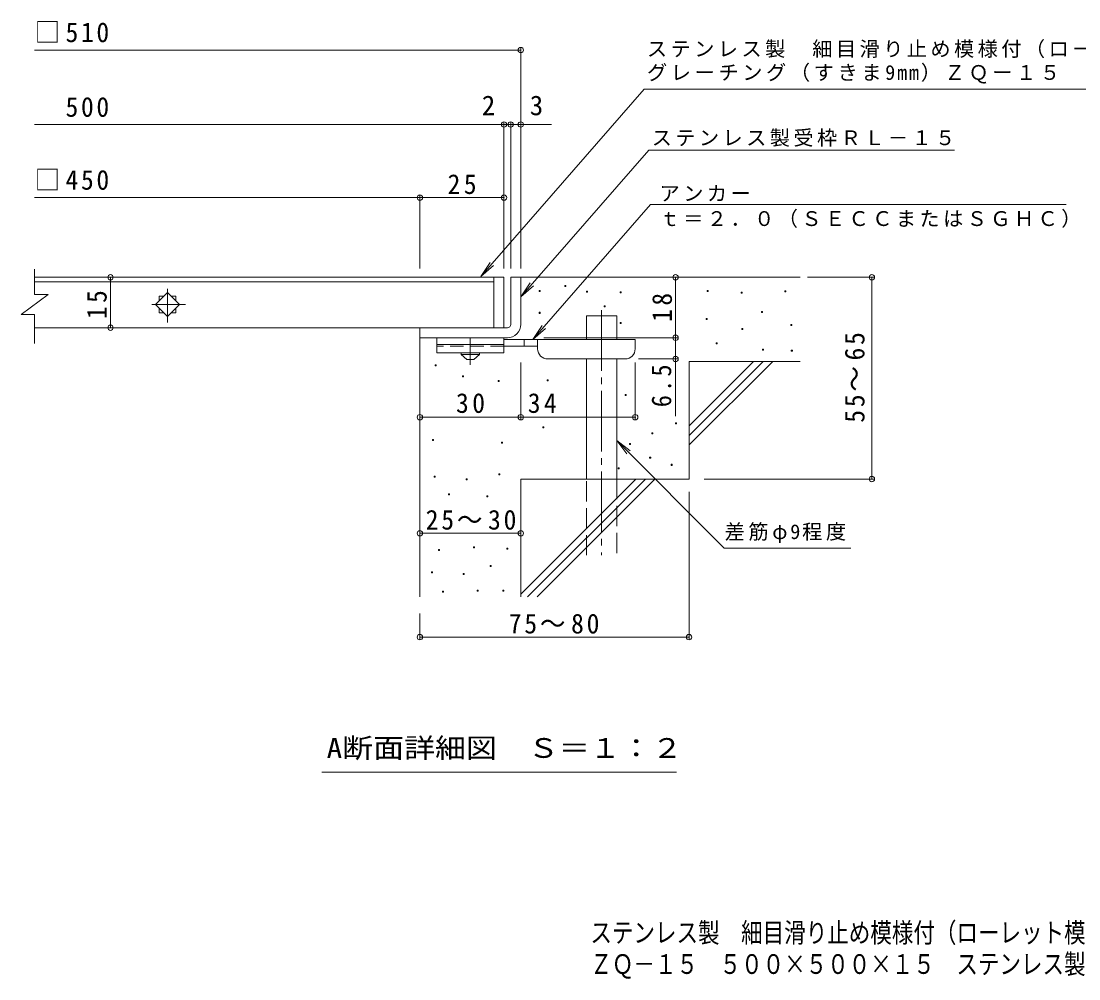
# Model space of a CAD drawing. Units: millimetres at full size; details may follow other scales. Extents: x -336 to 346, y -275 to 251.
# Drawn here: x -335.8 to -21.5, y -275.2 to 9.6 of the extents above; entities that cross this region are included whole.
import ezdxf
from ezdxf.enums import TextEntityAlignment as Align

# ---------------------------------------------------------------- set-up
doc = ezdxf.new("R2010")
doc.units = ezdxf.units.MM
doc.header["$LTSCALE"] = 2
doc.header["$PDMODE"] = 32
doc.header["$PDSIZE"] = 1.6
for name, pattern in [('CHAIN1', [8, 5, -1, 1, -1]), ('CHAIN2', [12, 9, -1, 1, -1]), ('DASHED2', [3, 2, -1]), ('DASHED3', [4, 3, -1])]:
    doc.linetypes.add(name, pattern=pattern)
for name, color, linetype, lineweight in [('D-0', 7, 'Continuous', 9), ('D-1', 2, 'Continuous', 9), ('D-2', 3, 'Continuous', 9), ('D-4', 7, 'Continuous', 9), ('D-5', 7, 'Continuous', 9), ('D-6', 6, 'Continuous', 9), ('D-9', 4, 'Continuous', 9)]:
    doc.layers.add(name, color=color, linetype=linetype, lineweight=lineweight)
doc.layers.add('F-4_F-4ﾚｲﾔ', color=2, linetype='Continuous')
doc.layers.add('F-5_F-5ﾚｲﾔ', color=2, linetype='Continuous')
doc.styles.add('ＭＳ ゴシック', font='')
doc.styles.get('ＭＳ ゴシック').set_extended_font_data('MS Gothic')

msp = doc.modelspace()

# ---------------------------------------------------------------- linework, layer by layer
at = {"layer": 'D-0'}
for points in [[(-174.205, -69.295), (-174.205, -68.995), (-173.905, -68.995), (-173.905, -69.295)], [(-181.882, -70.743), (-181.882, -70.443), (-181.582, -70.443), (-181.582, -70.743)], [(-167.778, -71.013), (-167.778, -70.713), (-167.478, -70.713), (-167.478, -71.013)], [(-157.79, -71.149), (-157.79, -70.849), (-157.49, -70.849), (-157.49, -71.149)], [(-131.938, -70.743), (-131.938, -70.443), (-131.638, -70.443), (-131.638, -70.743)], [(-121.787, -71.284), (-121.787, -70.984), (-121.487, -70.984), (-121.487, -71.284)], [(-108.794, -70.878), (-108.794, -70.578), (-108.494, -70.578), (-108.494, -70.878)], [(-162.528, -75.345), (-162.528, -75.045), (-162.227, -75.045), (-162.227, -75.345)], [(-181.851, -77.276), (-181.851, -76.976), (-181.55, -76.976), (-181.55, -77.276)], [(-115.749, -77.028), (-115.749, -76.728), (-115.448, -76.728), (-115.448, -77.028)], [(-157.802, -80.332), (-157.802, -80.032), (-157.502, -80.032), (-157.502, -80.332)], [(-132.209, -79.134), (-132.209, -78.834), (-131.909, -78.834), (-131.909, -79.134)], [(-107.039, -80.863), (-107.039, -80.563), (-106.738, -80.563), (-106.738, -80.863)], [(-121.652, -82.112), (-121.652, -81.812), (-121.352, -81.812), (-121.352, -82.112)], [(-129.218, -86.395), (-129.218, -86.095), (-128.919, -86.095), (-128.919, -86.395)], [(-115.491, -88.264), (-115.491, -87.964), (-115.191, -87.964), (-115.191, -88.264)], [(-106.908, -88.561), (-106.908, -88.26), (-106.608, -88.26), (-106.608, -88.561)], [(-212.75, -92.863), (-212.75, -92.563), (-212.451, -92.563), (-212.451, -92.863)], [(-204.68, -96.137), (-204.68, -95.837), (-204.38, -95.837), (-204.38, -96.137)], [(-194.022, -97.583), (-194.022, -97.283), (-193.721, -97.283), (-193.721, -97.583)], [(-179.502, -97.349), (-179.502, -97.049), (-179.202, -97.049), (-179.202, -97.349)], [(-156.267, -101.732), (-156.267, -101.432), (-155.967, -101.432), (-155.967, -101.732)], [(-141.285, -110.163), (-141.285, -109.863), (-140.986, -109.863), (-140.986, -110.163)], [(-180.751, -111.305), (-180.751, -111.005), (-180.451, -111.005), (-180.451, -111.305)], [(-148.334, -113.156), (-148.334, -112.856), (-148.034, -112.856), (-148.034, -113.156)], [(-213.538, -115.096), (-213.538, -114.796), (-213.238, -114.796), (-213.238, -115.096)], [(-193.082, -115.925), (-193.082, -115.625), (-192.782, -115.625), (-192.782, -115.925)], [(-154.968, -116.295), (-154.968, -115.995), (-154.668, -115.995), (-154.668, -116.295)], [(-149.01, -120.33), (-149.01, -120.03), (-148.711, -120.03), (-148.711, -120.33)], [(-142.639, -122.48), (-142.639, -122.18), (-142.339, -122.18), (-142.339, -122.48)], [(-213.055, -125.981), (-213.055, -125.681), (-212.755, -125.681), (-212.755, -125.981)], [(-193.793, -125.272), (-193.793, -124.972), (-193.493, -124.972), (-193.493, -125.272)], [(-158.368, -123.536), (-158.368, -123.236), (-158.068, -123.236), (-158.068, -123.536)], [(-203.55, -126.758), (-203.55, -126.458), (-203.25, -126.458), (-203.25, -126.758)], [(-208.768, -131.297), (-208.768, -130.997), (-208.468, -130.997), (-208.468, -131.297)], [(-197.365, -131.811), (-197.365, -131.511), (-197.064, -131.511), (-197.064, -131.811)], [(-211.76, -147.776), (-211.76, -147.476), (-211.46, -147.476), (-211.46, -147.776)], [(-201.406, -147.015), (-201.406, -146.715), (-201.106, -146.715), (-201.106, -147.015)], [(-191.433, -147.396), (-191.433, -147.096), (-191.133, -147.096), (-191.133, -147.396)], [(-196.381, -152.573), (-196.381, -152.273), (-196.081, -152.273), (-196.081, -152.573)], [(-213.892, -154.476), (-213.892, -154.176), (-213.592, -154.176), (-213.592, -154.476)], [(-204.452, -154.933), (-204.452, -154.633), (-204.152, -154.633), (-204.152, -154.933)], [(-210.619, -160.186), (-210.619, -159.886), (-210.318, -159.886), (-210.318, -160.186)], [(-200.264, -159.882), (-200.264, -159.582), (-199.964, -159.582), (-199.964, -159.882)], [(-192.651, -159.882), (-192.651, -159.582), (-192.351, -159.582), (-192.351, -159.882)]]:
    msp.add_lwpolyline(points, close=True, dxfattribs=at)
at = {"layer": 'D-1'}
for p, q in [((-190.308, -80.553), (-190.307, -66.553)), ((-190.307, -66.553), (-187.308, -66.553)), ((-187.308, -66.553), (-187.308, -80.553)), ((-217.309, -81.553), (-191.308, -81.553)), ((-217.308, -84.553), (-217.308, -81.553)), ((-191.308, -84.553), (-217.309, -84.553))]:
    msp.add_line(p, q, dxfattribs=at)
for radius, start, end in [(1, 270.02448, 0.01074), (4, 270, 0.00024), (1, 270, 0.0002)]:
    msp.add_arc((-191.308, -80.553), radius, start, end, dxfattribs=at)
at = {"layer": 'D-2'}
for p, q in [((-331.8, -71.642), (-331.8, -64.109)), ((-195.307, -66.553), (-331.8, -66.553)), ((-331.8, -67.953), (-195.307, -67.953)), ((-195.307, -66.553), (-195.307, -81.553)), ((-195.307, -66.553), (-192.307, -66.553)), ((-192.307, -66.553), (-192.307, -81.553)), ((-335.8, -77.642), (-327.8, -71.642)), ((-331.8, -71.642), (-327.8, -71.642)), ((-294.807, -72.153), (-293.343, -72.153)), ((-294.807, -72.153), (-294.807, -73.617)), ((-291.272, -72.153), (-289.807, -72.153)), ((-289.807, -72.153), (-289.807, -73.617)), ((-335.8, -77.642), (-331.8, -77.642)), ((-331.8, -86.283), (-331.8, -77.642)), ((-291.272, -77.153), (-289.807, -77.153)), ((-289.807, -75.688), (-289.807, -77.153))]:
    msp.add_line(p, q, dxfattribs=at)
at = {"layer": 'D-2', "linetype": 'CHAIN1'}
for p, q in [((-292.307, -79.954), (-292.307, -69.351)), ((-287.006, -74.653), (-297.609, -74.653))]:
    msp.add_line(p, q, dxfattribs=at)
at = {"layer": 'D-2'}
msp.add_lwpolyline([(-288.772, -74.653), (-292.307, -78.188), (-295.843, -74.653), (-292.307, -71.117)], close=True, dxfattribs=at)
for points in [[(-294.807, -75.688), (-294.807, -77.153), (-293.343, -77.153)], [(-192.307, -81.553), (-195.307, -81.553), (-331.8, -81.553)]]:
    msp.add_lwpolyline(points, dxfattribs=at)
at = {"layer": 'D-4'}
for p, q in [((-331.841, 1.021), (-187.308, 1.021)), ((-187.308, -63.962), (-187.308, 1.621)), ((-331.841, -21.119), (-178.17, -21.119)), ((-192.308, -63.962), (-192.308, -20.519)), ((-190.307, -63.962), (-190.307, -20.519)), ((-217.308, -63.962), (-217.308, -42.269)), ((-309.248, -66.553), (-309.248, -81.553)), ((-141.316, -66.553), (-141.316, -84.553)), ((-102.102, -66.553), (-82.371, -66.553)), ((-82.971, -126.553), (-82.971, -66.553)), ((-180.507, -84.553), (-140.716, -84.553)), ((-141.316, -84.553), (-141.316, -107.903)), ((-140.716, -90.853), (-152.308, -90.853)), ((-187.308, -108.773), (-187.308, -91.853)), ((-153.308, -108.773), (-153.308, -91.853)), ((-132.86, -126.553), (-82.371, -126.553)), ((-137.307, -130.382), (-137.307, -174.169)), ((-217.308, -142.676), (-187.308, -142.676)), ((-217.308, -166.553), (-217.308, -174.169)), ((-217.308, -173.569), (-137.307, -173.569))]:
    msp.add_line(p, q, dxfattribs=at)
for points in [[(-331.841, -42.869), (-217.308, -42.869), (-192.308, -42.869)], [(-217.308, -108.173), (-187.308, -108.173), (-153.308, -108.173)]]:
    msp.add_lwpolyline(points, dxfattribs=at)
for p in [(-187.308, 1.021), (-192.308, -21.119), (-190.307, -21.119), (-187.308, -21.119), (-217.308, -42.869), (-192.308, -42.869), (-309.248, -66.553), (-141.316, -66.553), (-82.971, -66.553), (-309.248, -81.553), (-141.316, -84.553), (-141.316, -90.853), (-217.308, -108.173), (-187.308, -108.173), (-153.308, -108.173), (-82.971, -126.553), (-217.308, -142.676), (-187.308, -142.676), (-217.308, -173.569), (-137.307, -173.569)]:
    msp.add_point(p, dxfattribs=at)
at = {"layer": 'D-5'}
for p, q in [((-150.655, -10.603), (-199.155, -66.326)), ((-150.655, -10.603), (20.646, -10.603)), ((-149.29, -28.705), (-187.308, -72.385)), ((-149.29, -28.705), (-58.37, -28.705)), ((-148.774, -44.943), (-183.684, -85.053)), ((-148.774, -44.943), (-25.226, -44.943)), ((-199.155, -66.326), (-196.393, -62.159)), ((-199.155, -66.326), (-195.408, -63.016)), ((-187.308, -72.385), (-184.545, -68.218)), ((-187.308, -72.385), (-183.561, -69.075)), ((-183.684, -85.053), (-180.921, -80.885)), ((-183.684, -85.053), (-179.937, -81.742)), ((-158.807, -115.13), (-126.839, -147.099)), ((-158.807, -115.13), (-155.764, -119.097)), ((-158.807, -115.13), (-154.841, -118.174)), ((-126.839, -147.099), (-89.174, -147.099)), ((-141.077, -213.728), (-246.408, -213.728))]:
    msp.add_line(p, q, dxfattribs=at)
at = {"layer": 'D-6'}
for p, q in [((-187.308, -66.553), (-104.307, -66.553)), ((-167.808, -78.053), (-158.807, -78.053)), ((-167.808, -85.053), (-167.808, -78.053)), ((-158.807, -85.053), (-158.807, -78.053)), ((-217.308, -84.553), (-217.308, -161.553)), ((-167.808, -126.553), (-167.808, -90.853)), ((-158.807, -126.553), (-158.807, -90.853)), ((-137.308, -91.553), (-104.307, -91.553)), ((-137.308, -91.553), (-137.308, -126.553)), ((-137.308, -110.755), (-118.105, -91.553)), ((-137.308, -113.583), (-115.277, -91.553)), ((-137.308, -116.411), (-112.449, -91.553)), ((-187.308, -126.553), (-187.308, -161.553)), ((-187.308, -126.553), (-137.308, -126.553)), ((-187.308, -160.754), (-153.106, -126.553)), ((-185.277, -161.553), (-150.278, -126.553)), ((-182.45, -161.553), (-147.449, -126.553))]:
    msp.add_line(p, q, dxfattribs=at)
at = {"layer": 'D-6', "linetype": 'CHAIN2'}
msp.add_line((-163.308, -76.36), (-163.308, -149.219), dxfattribs=at)
at = {"layer": 'D-6', "linetype": 'DASHED3'}
for p, q in [((-167.808, -149.219), (-167.808, -126.553)), ((-158.807, -126.553), (-158.807, -149.219))]:
    msp.add_line(p, q, dxfattribs=at)
at = {"layer": 'D-9', "color": 3}
for p, q in [((-212.308, -84.553), (-212.308, -89.053)), ((-192.307, -84.553), (-212.308, -84.553)), ((-192.307, -84.553), (-192.307, -89.053)), ((-192.307, -86.553), (-212.308, -86.553)), ((-192.307, -89.053), (-212.308, -89.053))]:
    msp.add_line(p, q, dxfattribs=at)
at = {"layer": 'D-9', "linetype": 'CHAIN1'}
msp.add_line((-202.308, -92.601), (-202.308, -84.553), dxfattribs=at)
at = {"layer": 'D-9', "color": 3, "linetype": 'DASHED2'}
msp.add_line((-192.307, -87.053), (-212.308, -87.053), dxfattribs=at)
at = {"layer": 'D-9'}
for p, q in [((-153.308, -85.053), (-192.307, -85.053)), ((-182.303, -87.053), (-192.307, -87.053)), ((-186.308, -87.053), (-186.308, -85.053)), ((-182.308, -87.853), (-182.308, -85.053)), ((-153.308, -87.853), (-153.308, -85.053)), ((-179.308, -90.853), (-156.308, -90.853))]:
    msp.add_line(p, q, dxfattribs=at)
at = {"layer": 'D-9', "color": 2}
for p, q in [((-205.058, -89.553), (-205.058, -89.053)), ((-205.058, -89.553), (-203.307, -91.052)), ((-205.058, -89.553), (-199.558, -89.553)), ((-203.307, -91.052), (-201.308, -91.052)), ((-201.308, -91.052), (-199.558, -89.553)), ((-199.558, -89.553), (-199.558, -89.053))]:
    msp.add_line(p, q, dxfattribs=at)
at = {"layer": 'D-9'}
for centre, start, end in [((-179.308, -87.853), 180, 270), ((-156.308, -87.853), 270, 0)]:
    msp.add_arc(centre, 3, start, end, dxfattribs=at)

# ---------------------------------------------------------------- texts
at = {"layer": 'D-4', "color": 2, "style": 'ＭＳ ゴシック'}
for s, p in [('2', (-198.897, -20.119)), ('3', (-184.647, -20.119))]:
    msp.add_text(s, height=5.865, dxfattribs=at).set_placement(p, align=Align.BOTTOM_LEFT)
at = {"layer": 'D-4', "color": 2, "char_height": 5.865, "attachment_point": 7, "style": 'ＭＳ ゴシック'}
for s, insert in [('\\T1.21;\\W0.95;□510', (-331.8, 3.221)), ('\\T1.21;\\W0.95;\u3000500', (-331.8, -18.919)), ('\\T1.21;\\W0.95;□450', (-331.8, -40.669)), ('\\T1.27;\\W0.95;25', (-209.057, -41.869)), ('\\T1.27;\\W0.95;30', (-206.558, -106.973)), ('\\T1.27;\\W0.95;34', (-185.234, -106.973)), ('\\T1.22;\\W0.95;25～30', (-215.558, -141.677)), ('\\T1.22;\\W0.95;75～80', (-190.881, -172.569))]:
    msp.add_mtext(s, dxfattribs=dict(at, insert=insert))
at = {"layer": 'D-4', "color": 2, "char_height": 5.865, "attachment_point": 7, "rotation": 90, "style": 'ＭＳ ゴシック'}
for s, insert in [('\\T1.27;\\W0.95;15', (-310.3, -79.003)), ('\\T1.27;\\W0.95;18', (-142.316, -79.803)), ('\\T1.22;\\W0.95;55～65', (-85.077, -109.803)), ('\\T1.27;\\W0.9;6.5', (-142.516, -105.192))]:
    msp.add_mtext(s, dxfattribs=dict(at, insert=insert))
at = {"layer": 'D-5', "color": 2, "style": 'ＭＳ ゴシック', "width": 1.15}
msp.add_text('A断面詳細図\u3000Ｓ＝１：２', height=5.865, dxfattribs=at).set_placement((-244.992, -211.228), align=Align.BOTTOM_LEFT)
at = {"layer": 'D-5', "char_height": 4.399, "attachment_point": 7, "style": 'ＭＳ ゴシック'}
for s, insert in [('\\T1.17;ステンレス製\u3000細目滑り止め模様付（ローレット模様）', (-149.812, -1.39)), ('\\T1.18;グレーチング（すきま9mm）ＺＱー１５', (-149.812, -8.945)), ('\\T1.17;ステンレス製受枠ＲＬ－１５', (-148.412, -27.753)), ('\\T1.17;アンカー', (-146.045, -44.011)), ('\\T1.17;ｔ＝２．０（ＳＥＣＣまたはＳＧＨＣ）', (-146.045, -51.875)), ('\\T1.18;差筋φ9程度', (-126.75, -145.606))]:
    msp.add_mtext(s, dxfattribs=dict(at, insert=insert))
at = {"layer": 'F-4_F-4ﾚｲﾔ', "style": 'ＭＳ ゴシック', "width": 0.8}
msp.add_text('ＺＱ－１５\u3000５００×５００×１５\u3000ステンレス製受枠ＲＬ－１５（四方枠）', height=5.865, dxfattribs=at).set_placement((-166.629, -275.485), align=Align.BOTTOM_LEFT)
at = {"layer": 'F-5_F-5ﾚｲﾔ', "style": 'ＭＳ ゴシック', "width": 0.8}
msp.add_text('ステンレス製\u3000細目滑り止め模様付（ローレット模様）グレーチング（すきま9mm）', height=5.865, dxfattribs=at).set_placement((-166.633, -266.145), align=Align.BOTTOM_LEFT)

doc.saveas('drawing.dxf')
